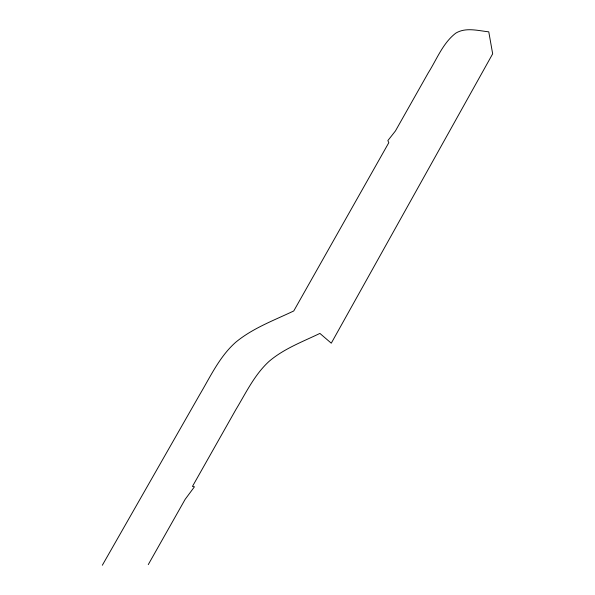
<?xml version="1.0" encoding="UTF-8"?>
<svg xmlns="http://www.w3.org/2000/svg" width="595" height="595" viewBox="0 0 595 595"><rect width="100%" height="100%" fill="white"/><g stroke="black" fill="none" stroke-linecap="round" stroke-linejoin="round"><path stroke-width="0.89" d="M148.259 564.618L185.142 499.346L194.446 486.792L192.453 486.42L235.799 409.717C245.921 392.975 254.511 374.627 269.2 361.262C284.023 348.64 302.565 341.753 319.902 333.416L331.274 343.189L492.667 53.833L488.77 31.825C477.949 30.687 465.766 27.087 455.755 33.164C442.799 43.145 436.819 59.292 428.311 72.761L395.444 130.937L387.851 140.613L388.81 142.681L293.759 310.954C273.975 320.393 252.83 328.105 235.754 342.229C219.733 356.375 210.615 376.211 199.913 394.284L102.333 565.25"/></g></svg>
